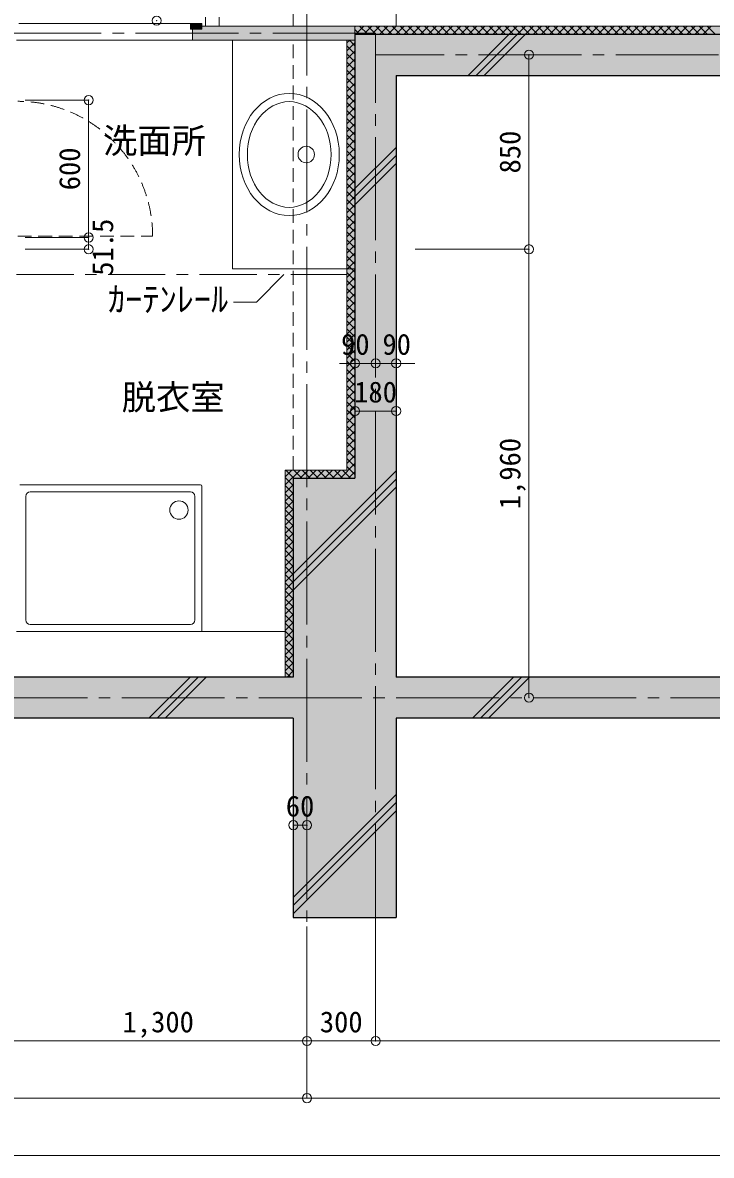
# Model space of a CAD drawing. Units: millimetres at full size, sheet at 1:50; some dimension numbers follow another scale. Extents: x -9674 to 32603, y -6794 to 6791.
# Drawn here: x 23739 to 26751, y -5772 to -822 of the extents above; entities that cross this region are included whole.
import ezdxf
from ezdxf.enums import TextEntityAlignment as Align

# ---------------------------------------------------------------- set-up
doc = ezdxf.new("R2010")
doc.units = ezdxf.units.MM
doc.header["$LTSCALE"] = 50
doc.header["$PDMODE"] = 32
doc.header["$PDSIZE"] = 40
for name, pattern in [('CHAIN1', [8, 5, -1, 1, -1]), ('CHAIN2', [12, 9, -1, 1, -1]), ('DASHED1', [1.8, 1.2, -0.6])]:
    doc.linetypes.add(name, pattern=pattern)
for name, color, linetype, lineweight in [('1-0_芯', 7, 'CHAIN2', 9), ('1-1_躯体', 2, 'Continuous', 25), ('1-2_間仕切', 3, 'Continuous', 18), ('1-3_建具', 3, 'Continuous', 18), ('1-5_設備', 7, 'Continuous', 9), ('1-8_ハッチ', 4, 'Continuous', 9), ('1-A_文字', 7, 'Continuous', 9), ('1-B_寸法', 7, 'Continuous', 9), ('1-C_梁', 7, 'DASHED1', 9), ('1-D_記号', 7, 'CHAIN1', 9)]:
    doc.layers.add(name, color=color, linetype=linetype, lineweight=lineweight)
for name, color, linetype in [('4-0', 1, 'Continuous'), ('4-2', 4, 'Continuous'), ('4-F', 4, 'Continuous')]:
    doc.layers.add(name, color=color, linetype=linetype)
doc.styles.add('ＭＳ ゴシック', font='')
doc.styles.get('ＭＳ ゴシック').set_extended_font_data('MS Gothic')

msp = doc.modelspace()

# ---------------------------------------------------------------- linework, layer by layer
at = {"layer": '1-0_芯'}
for p, q in [((24982.51, 4197.52), (24982.51, -4772.48)), ((20032.51, -868.48), (25282.51, -868.48)), ((25282.51, -4772.48), (25282.51, -868.48)), ((31582.51, -962.48), (25282.51, -962.48)), ((14572.51, -3772.48), (31582.51, -3772.48))]:
    msp.add_line(p, q, dxfattribs=at)
at = {"layer": '1-1_躯体'}
for p, q in [((25192.51, -872.48), (29872.51, -872.48)), ((25192.51, -872.48), (25192.51, -2812.48)), ((25372.51, -1052.48), (25372.51, -3682.48)), ((25372.51, -1052.48), (28247.51, -1052.48)), ((24922.51, -2812.48), (24922.51, -3682.48)), ((24922.51, -2812.48), (25192.51, -2812.48)), ((24922.51, -3682.48), (20422.51, -3682.48)), ((29422.51, -3682.48), (25372.51, -3682.48)), ((24922.51, -3862.48), (20422.51, -3862.48)), ((24922.51, -3862.48), (24922.51, -4732.48)), ((29422.51, -3862.48), (25372.51, -3862.48)), ((25372.51, -3862.48), (25372.51, -4732.48)), ((24922.51, -4732.48), (25372.51, -4732.48))]:
    msp.add_line(p, q, dxfattribs=at)
at = {"layer": '1-2_間仕切'}
for p, q in [((25192.51, -837.48), (24522.51, -837.48)), ((25192.51, -837.48), (25192.51, -872.48)), ((24482.51, -898.48), (24482.51, -850.98)), ((25192.51, -898.48), (24482.51, -898.48))]:
    msp.add_line(p, q, dxfattribs=at)
at = {"layer": '1-3_建具', "color": 7, "linetype": 'DASHED1', "lineweight": 9}
for p, q in [((24538.51, 11.52), (24538.51, -838.48)), ((24598.51, 11.52), (24598.51, -838.48)), ((23717.51, -1755.98), (24307.51, -1755.98))]:
    msp.add_line(p, q, dxfattribs=at)
at = {"layer": '1-3_建具', "color": 7, "lineweight": 9}
for p, q in [((23722.51, -825.98), (24472.51, -825.98)), ((24482.51, -898.48), (23712.51, -898.48))]:
    msp.add_line(p, q, dxfattribs=at)
at = {"layer": '1-3_建具'}
for points in [[(24522.51, -850.98), (24472.51, -850.98), (24472.51, -825.98)], [(24522.51, -850.98), (24522.51, -825.98), (24472.51, -825.98)]]:
    msp.add_lwpolyline(points, dxfattribs=at)
at = {"layer": '1-3_建具', "color": 7, "linetype": 'DASHED1', "lineweight": 9}
msp.add_arc((23717.51, -1755.98), 590, 0, 90, dxfattribs=at)
at = {"layer": '1-5_設備'}
for p, q in [((24657.51, -898.48), (24657.51, -1898.48)), ((25192.51, -1898.48), (24657.51, -1898.48)), ((23727.51, -2842.48), (24517.51, -2842.48)), ((24522.51, -2847.48), (24522.51, -3482.48)), ((23752.51, -3432.48), (23752.51, -2892.48)), ((23772.51, -2872.48), (24472.51, -2872.48)), ((24492.51, -2892.48), (24492.51, -3432.48)), ((23772.51, -3452.48), (24472.51, -3452.48)), ((23712.51, -3482.48), (24887.51, -3482.48))]:
    msp.add_line(p, q, dxfattribs=at)
for centre, radius in [((24979.27, -1398.48), 36), ((24422.51, -2952.48), 40)]:
    msp.add_circle(centre, radius, dxfattribs=at)
for centre, radius, start, end in [((24517.51, -2847.48), 5, 0, 90), ((23772.51, -2892.48), 20, 90, 180), ((24472.51, -2892.48), 20, 0, 90), ((23772.51, -3432.48), 20, 180, 270), ((24472.51, -3432.48), 20, 270, 0)]:
    msp.add_arc(centre, radius, start, end, dxfattribs=at)
for major_axis, ratio in [((0, -267), 0.8202), ((0, -231), 0.7922)]:
    msp.add_ellipse((24904.87, -1398.48), major_axis=major_axis, ratio=ratio, dxfattribs=at)
at = {"layer": '1-8_ハッチ'}
for p, q in [((25192.51, -837.48), (28697.51, -837.48)), ((25192.51, -840.06), (25195.1, -837.48)), ((25195.45, -872.48), (25230.45, -837.48)), ((25212.92, -837.48), (25247.92, -872.48)), ((25230.81, -872.48), (25265.81, -837.48)), ((25248.27, -837.48), (25283.27, -872.48)), ((25266.16, -872.48), (25301.16, -837.48)), ((25283.63, -837.48), (25318.63, -872.48)), ((25301.52, -872.48), (25336.52, -837.48)), ((25318.99, -837.48), (25353.99, -872.48)), ((25336.87, -872.48), (25371.87, -837.48)), ((25354.34, -837.48), (25389.34, -872.48)), ((25372.23, -872.48), (25407.23, -837.48)), ((25389.7, -837.48), (25424.7, -872.48)), ((25407.58, -872.48), (25442.58, -837.48)), ((25425.05, -837.48), (25460.05, -872.48)), ((25442.94, -872.48), (25477.94, -837.48)), ((25460.41, -837.48), (25495.41, -872.48)), ((25478.29, -872.48), (25513.29, -837.48)), ((25495.76, -837.48), (25530.76, -872.48)), ((25513.65, -872.48), (25548.65, -837.48)), ((25531.12, -837.48), (25566.12, -872.48)), ((25549, -872.48), (25584, -837.48)), ((25566.47, -837.48), (25601.47, -872.48)), ((25584.36, -872.48), (25619.36, -837.48)), ((25601.83, -837.48), (25636.83, -872.48)), ((25619.71, -872.48), (25654.71, -837.48)), ((25637.18, -837.48), (25672.18, -872.48)), ((25655.07, -872.48), (25690.07, -837.48)), ((25672.54, -837.48), (25707.54, -872.48)), ((25690.43, -872.48), (25725.43, -837.48)), ((25707.89, -837.48), (25742.89, -872.48)), ((25725.78, -872.48), (25760.78, -837.48)), ((25743.25, -837.48), (25778.25, -872.48)), ((25761.14, -872.48), (25796.14, -837.48)), ((25778.6, -837.48), (25813.6, -872.48)), ((25796.49, -872.48), (25831.49, -837.48)), ((25813.96, -837.48), (25848.96, -872.48)), ((25831.85, -872.48), (25866.85, -837.48)), ((25849.32, -837.48), (25884.32, -872.48)), ((25867.2, -872.48), (25902.2, -837.48)), ((25884.67, -837.48), (25919.67, -872.48)), ((25902.56, -872.48), (25937.56, -837.48)), ((25920.03, -837.48), (25955.03, -872.48)), ((25937.91, -872.48), (25972.91, -837.48)), ((25955.38, -837.48), (25990.38, -872.48)), ((25973.27, -872.48), (26008.27, -837.48)), ((25990.74, -837.48), (26025.74, -872.48)), ((26008.62, -872.48), (26043.62, -837.48)), ((26026.09, -837.48), (26061.09, -872.48)), ((26043.98, -872.48), (26078.98, -837.48)), ((26061.45, -837.48), (26096.45, -872.48)), ((26079.33, -872.48), (26114.33, -837.48)), ((26096.8, -837.48), (26131.8, -872.48)), ((26114.69, -872.48), (26149.69, -837.48)), ((26132.16, -837.48), (26167.16, -872.48)), ((26150.04, -872.48), (26185.04, -837.48)), ((26167.51, -837.48), (26202.51, -872.48)), ((26185.4, -872.48), (26220.4, -837.48)), ((26202.87, -837.48), (26237.87, -872.48)), ((26220.76, -872.48), (26255.76, -837.48)), ((26238.22, -837.48), (26273.22, -872.48)), ((26256.11, -872.48), (26291.11, -837.48)), ((26273.58, -837.48), (26308.58, -872.48)), ((26291.47, -872.48), (26326.47, -837.48)), ((26308.94, -837.48), (26343.94, -872.48)), ((26326.82, -872.48), (26361.82, -837.48)), ((26344.29, -837.48), (26379.29, -872.48)), ((26362.18, -872.48), (26397.18, -837.48)), ((26379.65, -837.48), (26414.65, -872.48)), ((26397.53, -872.48), (26432.53, -837.48)), ((26415, -837.48), (26450, -872.48)), ((26432.89, -872.48), (26467.89, -837.48)), ((26450.36, -837.48), (26485.36, -872.48)), ((26468.24, -872.48), (26503.24, -837.48)), ((26485.71, -837.48), (26520.71, -872.48)), ((26503.6, -872.48), (26538.6, -837.48)), ((26521.07, -837.48), (26556.07, -872.48)), ((26538.95, -872.48), (26573.95, -837.48)), ((26556.42, -837.48), (26591.42, -872.48)), ((26574.31, -872.48), (26609.31, -837.48)), ((26591.78, -837.48), (26626.78, -872.48)), ((26609.66, -872.48), (26644.66, -837.48)), ((26627.13, -837.48), (26662.13, -872.48)), ((26645.02, -872.48), (26680.02, -837.48)), ((26662.49, -837.48), (26697.49, -872.48)), ((26680.37, -872.48), (26715.37, -837.48)), ((26697.84, -837.48), (26732.84, -872.48)), ((26715.73, -872.48), (26750.73, -837.48)), ((26733.2, -837.48), (26768.2, -872.48)), ((25192.51, -852.42), (25212.56, -872.48)), ((25687.2, -1052.48), (25867.2, -872.48)), ((25722.56, -1052.48), (25902.56, -872.48)), ((25757.91, -1052.48), (25937.91, -872.48)), ((25157.51, -898.48), (25157.51, -2777.48)), ((25157.51, -910.42), (25169.45, -898.48)), ((25157.51, -945.77), (25192.51, -910.77)), ((25157.51, -923.49), (25192.51, -958.49)), ((25167.85, -898.48), (25192.51, -923.13)), ((25157.51, -981.13), (25192.51, -946.13)), ((25157.51, -958.84), (25192.51, -993.84)), ((25157.51, -1016.48), (25192.51, -981.48)), ((25157.51, -994.2), (25192.51, -1029.2)), ((25157.51, -1051.84), (25192.51, -1016.84)), ((25157.51, -1029.55), (25192.51, -1064.55)), ((25157.51, -1087.19), (25192.51, -1052.19)), ((25157.51, -1064.91), (25192.51, -1099.91)), ((25157.51, -1122.55), (25192.51, -1087.55)), ((25157.51, -1100.26), (25192.51, -1135.26)), ((25157.51, -1157.9), (25192.51, -1122.9)), ((25157.51, -1135.62), (25192.51, -1170.62)), ((25157.51, -1193.26), (25192.51, -1158.26)), ((25157.51, -1170.97), (25192.51, -1205.97)), ((25157.51, -1228.62), (25192.51, -1193.62)), ((25157.51, -1206.33), (25192.51, -1241.33)), ((25157.51, -1263.97), (25192.51, -1228.97)), ((25157.51, -1241.68), (25192.51, -1276.68)), ((25157.51, -1299.33), (25192.51, -1264.33)), ((25157.51, -1277.04), (25192.51, -1312.04)), ((25157.51, -1334.68), (25192.51, -1299.68)), ((25157.51, -1312.4), (25192.51, -1347.4)), ((25157.51, -1370.04), (25192.51, -1335.04)), ((25157.51, -1347.75), (25192.51, -1382.75)), ((25157.51, -1405.39), (25192.51, -1370.39)), ((25157.51, -1383.11), (25192.51, -1418.11)), ((25192.51, -1547.17), (25372.51, -1367.17)), ((25157.51, -1440.75), (25192.51, -1405.75)), ((25157.51, -1418.46), (25192.51, -1453.46)), ((25192.51, -1582.52), (25372.51, -1402.52)), ((25157.51, -1476.1), (25192.51, -1441.1)), ((25157.51, -1453.82), (25192.51, -1488.82)), ((25157.51, -1511.46), (25192.51, -1476.46)), ((25192.51, -1617.88), (25372.51, -1437.88)), ((25157.51, -1489.17), (25192.51, -1524.17)), ((25157.51, -1546.81), (25192.51, -1511.81)), ((25157.51, -1524.53), (25192.51, -1559.53)), ((25157.51, -1582.17), (25192.51, -1547.17)), ((25157.51, -1559.88), (25192.51, -1594.88)), ((25157.51, -1617.52), (25192.51, -1582.52)), ((25157.51, -1595.24), (25192.51, -1630.24)), ((25157.51, -1652.88), (25192.51, -1617.88)), ((25157.51, -1630.59), (25192.51, -1665.59)), ((25157.51, -1688.23), (25192.51, -1653.23)), ((25157.51, -1665.95), (25192.51, -1700.95)), ((25157.51, -1723.59), (25192.51, -1688.59)), ((25157.51, -1701.3), (25192.51, -1736.3)), ((25157.51, -1758.95), (25192.51, -1723.95)), ((25157.51, -1736.66), (25192.51, -1771.66)), ((25157.51, -1794.3), (25192.51, -1759.3)), ((25157.51, -1772.02), (25192.51, -1807.02)), ((25157.51, -1829.66), (25192.51, -1794.66)), ((25157.51, -1807.37), (25192.51, -1842.37)), ((25157.51, -1865.01), (25192.51, -1830.01)), ((25157.51, -1842.73), (25192.51, -1877.73)), ((25157.51, -1900.37), (25192.51, -1865.37)), ((25157.51, -1878.08), (25192.51, -1913.08)), ((25157.51, -1935.72), (25192.51, -1900.72)), ((25157.51, -1913.44), (25192.51, -1948.44)), ((25157.51, -1971.08), (25192.51, -1936.08)), ((25157.51, -1948.79), (25192.51, -1983.79)), ((25157.51, -2006.43), (25192.51, -1971.43)), ((25157.51, -1984.15), (25192.51, -2019.15)), ((25157.51, -2041.79), (25192.51, -2006.79)), ((25157.51, -2019.5), (25192.51, -2054.5)), ((25157.51, -2077.14), (25192.51, -2042.14)), ((25157.51, -2054.86), (25192.51, -2089.86)), ((25157.51, -2112.5), (25192.51, -2077.5)), ((25157.51, -2090.21), (25192.51, -2125.21)), ((25157.51, -2147.85), (25192.51, -2112.85)), ((25157.51, -2125.57), (25192.51, -2160.57)), ((25157.51, -2183.21), (25192.51, -2148.21)), ((25157.51, -2160.92), (25192.51, -2195.92)), ((25157.51, -2218.56), (25192.51, -2183.56)), ((25157.51, -2196.28), (25192.51, -2231.28)), ((25157.51, -2253.92), (25192.51, -2218.92)), ((25157.51, -2231.63), (25192.51, -2266.63)), ((25157.51, -2289.28), (25192.51, -2254.28)), ((25157.51, -2266.99), (25192.51, -2301.99)), ((25157.51, -2324.63), (25192.51, -2289.63)), ((25157.51, -2302.35), (25192.51, -2337.35)), ((25157.51, -2359.99), (25192.51, -2324.99)), ((25157.51, -2337.7), (25192.51, -2372.7)), ((25157.51, -2395.34), (25192.51, -2360.34)), ((25157.51, -2373.06), (25192.51, -2408.06)), ((25157.51, -2430.7), (25192.51, -2395.7)), ((25157.51, -2408.41), (25192.51, -2443.41)), ((25157.51, -2466.05), (25192.51, -2431.05)), ((25157.51, -2443.77), (25192.51, -2478.77)), ((25157.51, -2501.41), (25192.51, -2466.41)), ((25157.51, -2479.12), (25192.51, -2514.12)), ((25157.51, -2536.76), (25192.51, -2501.76)), ((25157.51, -2514.48), (25192.51, -2549.48)), ((25157.51, -2572.12), (25192.51, -2537.12)), ((25157.51, -2549.83), (25192.51, -2584.83)), ((25157.51, -2607.47), (25192.51, -2572.47)), ((25157.51, -2585.19), (25192.51, -2620.19)), ((25157.51, -2642.83), (25192.51, -2607.83)), ((25157.51, -2620.54), (25192.51, -2655.54)), ((25157.51, -2678.18), (25192.51, -2643.18)), ((25157.51, -2655.9), (25192.51, -2690.9)), ((25157.51, -2713.54), (25192.51, -2678.54)), ((25157.51, -2691.25), (25192.51, -2726.25)), ((25157.51, -2748.89), (25192.51, -2713.89)), ((25129.28, -2812.48), (25192.51, -2749.25)), ((25157.51, -2726.61), (25192.51, -2761.61)), ((25157.51, -2761.96), (25192.51, -2796.96)), ((24887.51, -2777.48), (25157.51, -2777.48)), ((24887.51, -2777.48), (24887.51, -3682.48)), ((24887.51, -2842.12), (24952.15, -2777.48)), ((24887.51, -2806.76), (24916.8, -2777.48)), ((24887.51, -2810.16), (24922.51, -2845.16)), ((24890.18, -2777.48), (24925.18, -2812.48)), ((24922.51, -3231.38), (25372.51, -2781.38)), ((24922.51, -3266.74), (25372.51, -2816.74)), ((24925.53, -2777.48), (24960.53, -2812.48)), ((24952.51, -2812.48), (24987.51, -2777.48)), ((24960.89, -2777.48), (24995.89, -2812.48)), ((24987.86, -2812.48), (25022.86, -2777.48)), ((24996.24, -2777.48), (25031.24, -2812.48)), ((25023.22, -2812.48), (25058.22, -2777.48)), ((25031.6, -2777.48), (25066.6, -2812.48)), ((25058.57, -2812.48), (25093.57, -2777.48)), ((25066.95, -2777.48), (25101.95, -2812.48)), ((25093.93, -2812.48), (25128.93, -2777.48)), ((25102.31, -2777.48), (25137.31, -2812.48)), ((25137.67, -2777.48), (25172.67, -2812.48)), ((25164.64, -2812.48), (25192.51, -2784.61)), ((24887.51, -2877.47), (24922.51, -2842.47)), ((24887.51, -2845.52), (24922.51, -2880.52)), ((24922.51, -3302.09), (25372.51, -2852.09)), ((24887.51, -2912.83), (24922.51, -2877.83)), ((24887.51, -2880.87), (24922.51, -2915.87)), ((24887.51, -2948.18), (24922.51, -2913.18)), ((24887.51, -2916.23), (24922.51, -2951.23)), ((24887.51, -2983.54), (24922.51, -2948.54)), ((24887.51, -2951.58), (24922.51, -2986.58)), ((24887.51, -3018.89), (24922.51, -2983.89)), ((24887.51, -2986.94), (24922.51, -3021.94)), ((24887.51, -3054.25), (24922.51, -3019.25)), ((24887.51, -3022.29), (24922.51, -3057.29)), ((24887.51, -3089.61), (24922.51, -3054.61)), ((24887.51, -3057.65), (24922.51, -3092.65)), ((24887.51, -3124.96), (24922.51, -3089.96)), ((24887.51, -3093.01), (24922.51, -3128.01)), ((24887.51, -3160.32), (24922.51, -3125.32)), ((24887.51, -3128.36), (24922.51, -3163.36)), ((24887.51, -3195.67), (24922.51, -3160.67)), ((24887.51, -3163.72), (24922.51, -3198.72)), ((24887.51, -3231.03), (24922.51, -3196.03)), ((24887.51, -3199.07), (24922.51, -3234.07)), ((24887.51, -3266.38), (24922.51, -3231.38)), ((24887.51, -3234.43), (24922.51, -3269.43)), ((24887.51, -3301.74), (24922.51, -3266.74)), ((24887.51, -3269.78), (24922.51, -3304.78)), ((24887.51, -3337.09), (24922.51, -3302.09)), ((24887.51, -3305.14), (24922.51, -3340.14)), ((24887.51, -3372.45), (24922.51, -3337.45)), ((24887.51, -3340.49), (24922.51, -3375.49)), ((24887.51, -3407.8), (24922.51, -3372.8)), ((24887.51, -3375.85), (24922.51, -3410.85)), ((24887.51, -3443.16), (24922.51, -3408.16)), ((24887.51, -3411.2), (24922.51, -3446.2)), ((24887.51, -3478.51), (24922.51, -3443.51)), ((24887.51, -3446.56), (24922.51, -3481.56)), ((24887.51, -3513.87), (24922.51, -3478.87)), ((24887.51, -3481.91), (24922.51, -3516.91)), ((24887.51, -3549.22), (24922.51, -3514.22)), ((24887.51, -3517.27), (24922.51, -3552.27)), ((24887.51, -3584.58), (24922.51, -3549.58)), ((24887.51, -3552.62), (24922.51, -3587.62)), ((24887.51, -3619.94), (24922.51, -3584.94)), ((24887.51, -3587.98), (24922.51, -3622.98)), ((24887.51, -3655.29), (24922.51, -3620.29)), ((24887.51, -3623.34), (24922.51, -3658.34)), ((24887.51, -3658.69), (24911.29, -3682.48)), ((24895.68, -3682.48), (24922.51, -3655.65)), ((24291.42, -3862.48), (24471.42, -3682.48)), ((24326.77, -3862.48), (24506.77, -3682.48)), ((24362.13, -3862.48), (24542.13, -3682.48)), ((25705.63, -3862.48), (25885.63, -3682.48)), ((25740.98, -3862.48), (25920.98, -3682.48)), ((25776.34, -3862.48), (25956.34, -3682.48)), ((24922.51, -4645.6), (25372.51, -4195.6)), ((24922.51, -4680.95), (25372.51, -4230.95)), ((24922.51, -4716.31), (25372.51, -4266.31))]:
    msp.add_line(p, q, dxfattribs=at)
at = {"layer": '1-A_文字'}
for q in [(24881.22, -1923.48), (24661.28, -2043.41)]:
    msp.add_line((24761.28, -2043.41), q, dxfattribs=at)
at = {"layer": '1-B_寸法'}
for p, q in [((25953.34, -962.48), (25953.34, -1812.48)), ((23750.66, -1160.98), (24027.51, -1160.98)), ((24027.51, -1760.98), (24027.51, -1812.48)), ((23750.66, -1812.48), (24027.51, -1812.48)), ((25455.61, -1812.48), (25953.34, -1812.48)), ((25953.34, -1812.48), (25953.34, -3772.48)), ((25192.51, -2519.68), (25372.51, -2519.68)), ((24982.51, -4329.49), (24922.51, -4329.49)), ((24982.51, -5522.48), (24982.51, -4772.48)), ((25282.51, -5272.48), (25282.51, -4772.48)), ((24982.51, -5272.48), (23682.51, -5272.48)), ((24982.51, -5272.48), (25282.51, -5272.48)), ((25282.51, -5272.48), (29812.51, -5272.48)), ((20032.51, -5522.48), (24982.51, -5522.48)), ((24982.51, -5522.48), (29812.51, -5522.48)), ((16312.51, -5772.48), (29812.51, -5772.48))]:
    msp.add_line(p, q, dxfattribs=at)
for points in [[(23750.66, -1760.98), (24027.51, -1760.98), (24027.51, -1160.98)], [(25124.02, -2311.17), (25282.51, -2311.17), (25454.09, -2311.17)]]:
    msp.add_lwpolyline(points, dxfattribs=at)
at = {"layer": '1-B_寸法', "color": 3}
for p in [(24325.38, -813.48), (25953.34, -962.48), (24027.51, -1160.98), (24027.51, -1760.98), (24027.51, -1812.48), (25953.34, -1812.48), (25192.51, -2311.17), (25282.51, -2311.17), (25372.51, -2311.17), (25192.51, -2519.68), (25372.51, -2519.68), (25953.34, -3772.48), (24922.51, -4329.49), (24982.51, -4329.49), (24982.51, -5272.48), (25282.51, -5272.48), (24982.51, -5522.48)]:
    msp.add_point(p, dxfattribs=at)
at = {"layer": '1-C_梁'}
for p, q in [((25372.51, -837.48), (25372.51, 611.52)), ((24922.51, -837.48), (24922.51, 11.52)), ((24922.51, -2777.48), (24922.51, -898.48))]:
    msp.add_line(p, q, dxfattribs=at)
at = {"layer": '1-D_記号'}
msp.add_line((23712.51, -1923.48), (25157.51, -1923.48), dxfattribs=at)
at = {"layer": '4-0'}
for points in [[(29872.51, -872.48), (29752.51, -1052.48), (25192.51, -872.48), (25372.51, -1052.48)], [(25372.51, -3682.48), (25372.51, -1052.48), (25192.51, -872.48)], [(25372.51, -3682.48), (25192.51, -872.48), (25192.51, -2812.48)], [(24922.51, -2812.48), (24922.51, -3682.48), (25372.51, -3682.48)], [(25372.51, -3682.48), (25192.51, -2812.48), (24922.51, -2812.48)], [(24922.51, -3682.48), (24922.51, -3862.48), (20422.51, -3682.48), (20422.51, -3862.48)], [(25372.51, -3682.48), (25372.51, -4732.48), (24922.51, -3682.48), (24922.51, -4732.48)], [(29422.51, -3682.48), (29422.51, -3862.48), (25372.51, -3682.48), (25372.51, -3862.48)]]:
    msp.add_solid(points, dxfattribs=at)
at = {"layer": '4-2'}
for points in [[(24472.51, -825.98), (24472.51, -850.98), (24522.51, -825.98), (24522.51, -850.98)], [(25192.51, -898.48), (25192.51, -837.48), (24522.51, -837.48)], [(25192.51, -898.48), (24522.51, -837.48), (24522.51, -850.98)], [(24482.51, -850.98), (24482.51, -898.48), (25192.51, -898.48)], [(25192.51, -898.48), (24522.51, -850.98), (24482.51, -850.98)]]:
    msp.add_solid(points, dxfattribs=at)
at = {"layer": '4-F'}
for points in [[(25192.51, -837.48), (25192.51, -872.48), (28697.51, -837.48), (28697.51, -872.48)], [(25157.51, -2777.48), (25192.51, -2812.48), (25157.51, -898.48), (25192.51, -898.48)], [(25192.51, -2812.48), (25157.51, -2777.48), (24887.51, -2777.48)], [(24887.51, -2777.48), (24887.51, -3682.48), (24922.51, -2812.48)], [(24887.51, -2777.48), (24922.51, -2812.48), (25192.51, -2812.48)], [(24887.51, -3682.48), (24922.51, -3682.48), (24922.51, -2812.48)]]:
    msp.add_solid(points, dxfattribs=at)

# ---------------------------------------------------------------- texts
at = {"layer": '1-A_文字', "style": 'ＭＳ ゴシック'}
for s, p in [('洗面所', (24090.06, -1426.02)), ('ｶｰﾃﾝﾚｰﾙ', (24112.72, -2118.75)), ('脱衣室', (24172.39, -2547.04))]:
    msp.add_text(s, height=110, dxfattribs=at).set_placement(p, align=Align.BOTTOM_LEFT)
at = {"layer": '1-B_寸法', "style": 'ＭＳ ゴシック'}
for s, p in [('850', (25943.34, -1481.23)), ('600', (24017.51, -1554.73)), ('51.5', (24162.51, -1928.41)), ('1,960', (25943.34, -2948.73))]:
    msp.add_text(s, height=91.64, rotation=90, dxfattribs=at).set_placement(p, align=Align.BOTTOM_LEFT)
for s, p in [('90', (25131.64, -2301.17)), ('90', (25312.48, -2301.17)), ('180', (25188.76, -2509.68)), ('60', (24890.01, -4319.49)), ('1,300', (24176.26, -5262.48)), ('300', (25038.76, -5262.48))]:
    msp.add_text(s, height=91.64, dxfattribs=at).set_placement(p, align=Align.BOTTOM_LEFT)

doc.saveas('drawing.dxf')
